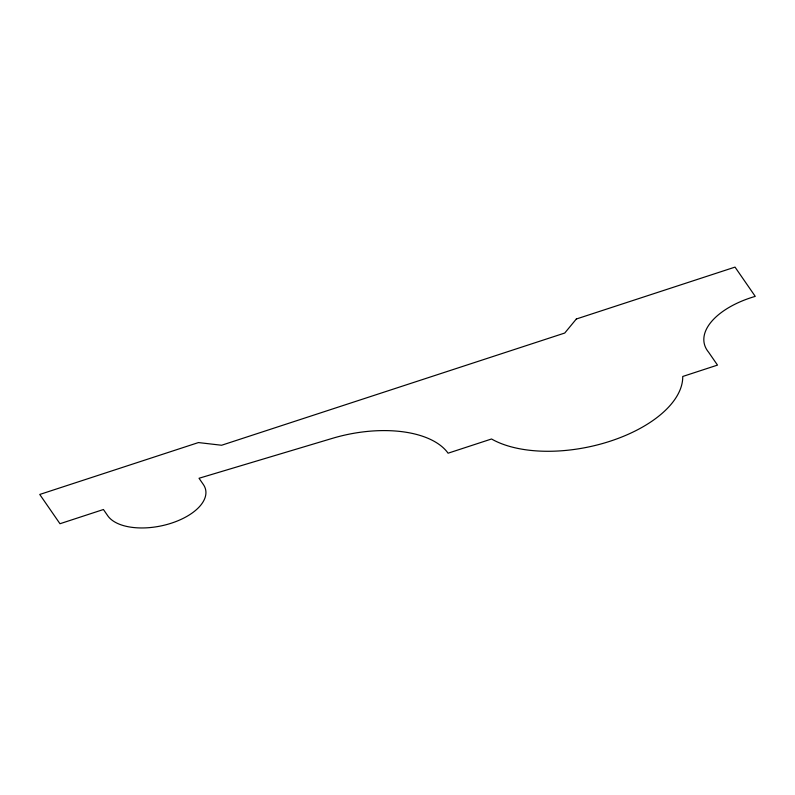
<?xml version="1.0" encoding="UTF-8"?>
<svg xmlns="http://www.w3.org/2000/svg" width="795" height="795" viewBox="0 0 795 795"><rect width="100%" height="100%" fill="white"/><g stroke="black" fill="none" stroke-linecap="round" stroke-linejoin="round"><path stroke-width="1.19" d="M576.335 319.004L564.738 333.045L221.596 445.25L198.442 442.567L39.75 494.46L59.973 523.726L103.43 509.516L107.762 515.786A51.148 26.344 -11.7 0 0 171.452 523.15A51.148 26.344 -11.7 0 0 203.361 484.533L199.028 478.262L332.539 438.303A96.473 49.688 -11.7 0 1 448.082 453.2L491.539 438.989A107.534 55.382 -11.7 0 0 610.252 441.175A107.534 55.382 -11.7 0 0 682.736 376.472L717.497 365.104L708.544 352.135A70.03 36.063 -11.7 0 1 755.25 296.376L735.027 267.11L576.335 319.004"/></g></svg>
